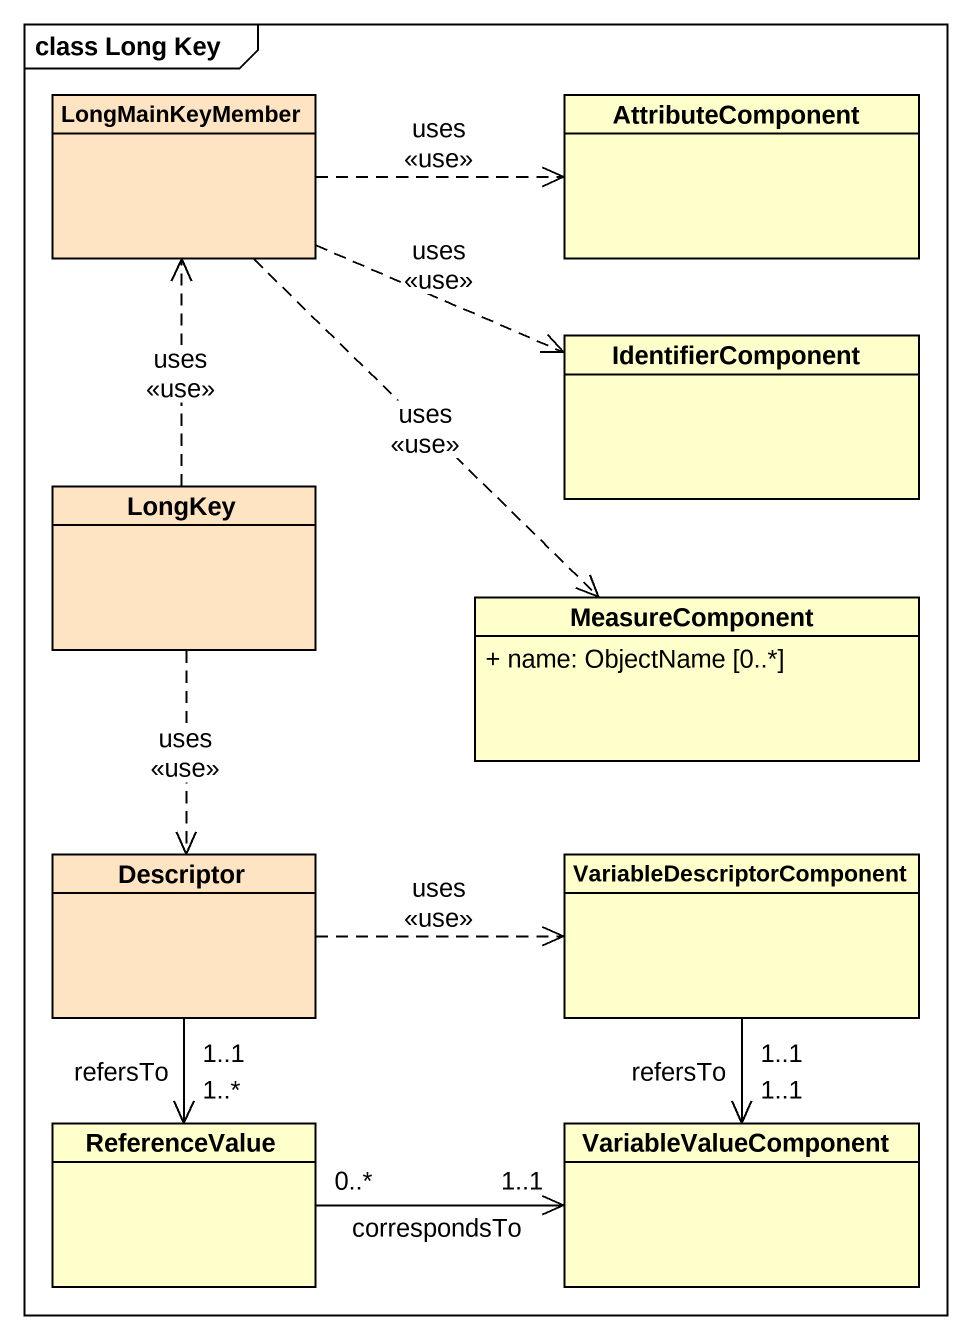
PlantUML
@startuml
mainframe class Long Key
hide circle
hide empty members
skinparam classAttributeIconSize 0
class LongMainKeyMember #FFE4C4
class AttributeComponent
class IdentifierComponent
class LongKey #FFE4C4
class MeasureComponent {
  + name: ObjectName [0..*]
}
class Descriptor #FFE4C4
class VariableDescriptorComponent
class ReferenceValue
class VariableValueComponent
LongMainKeyMember .right.> AttributeComponent : uses\n<<use>>
LongMainKeyMember .right.> IdentifierComponent : uses\n<<use>>
LongMainKeyMember ..> MeasureComponent : uses\n<<use>>
LongKey .up.> LongMainKeyMember : uses\n<<use>>
LongKey ..> Descriptor : uses\n<<use>>
Descriptor .right.> VariableDescriptorComponent : uses\n<<use>>
Descriptor "1..1" --> "1..*" ReferenceValue : refersTo
VariableDescriptorComponent "1..1" --> "1..1" VariableValueComponent : refersTo
ReferenceValue "0..*" -right-> "1..1" VariableValueComponent : correspondsTo
@enduml
